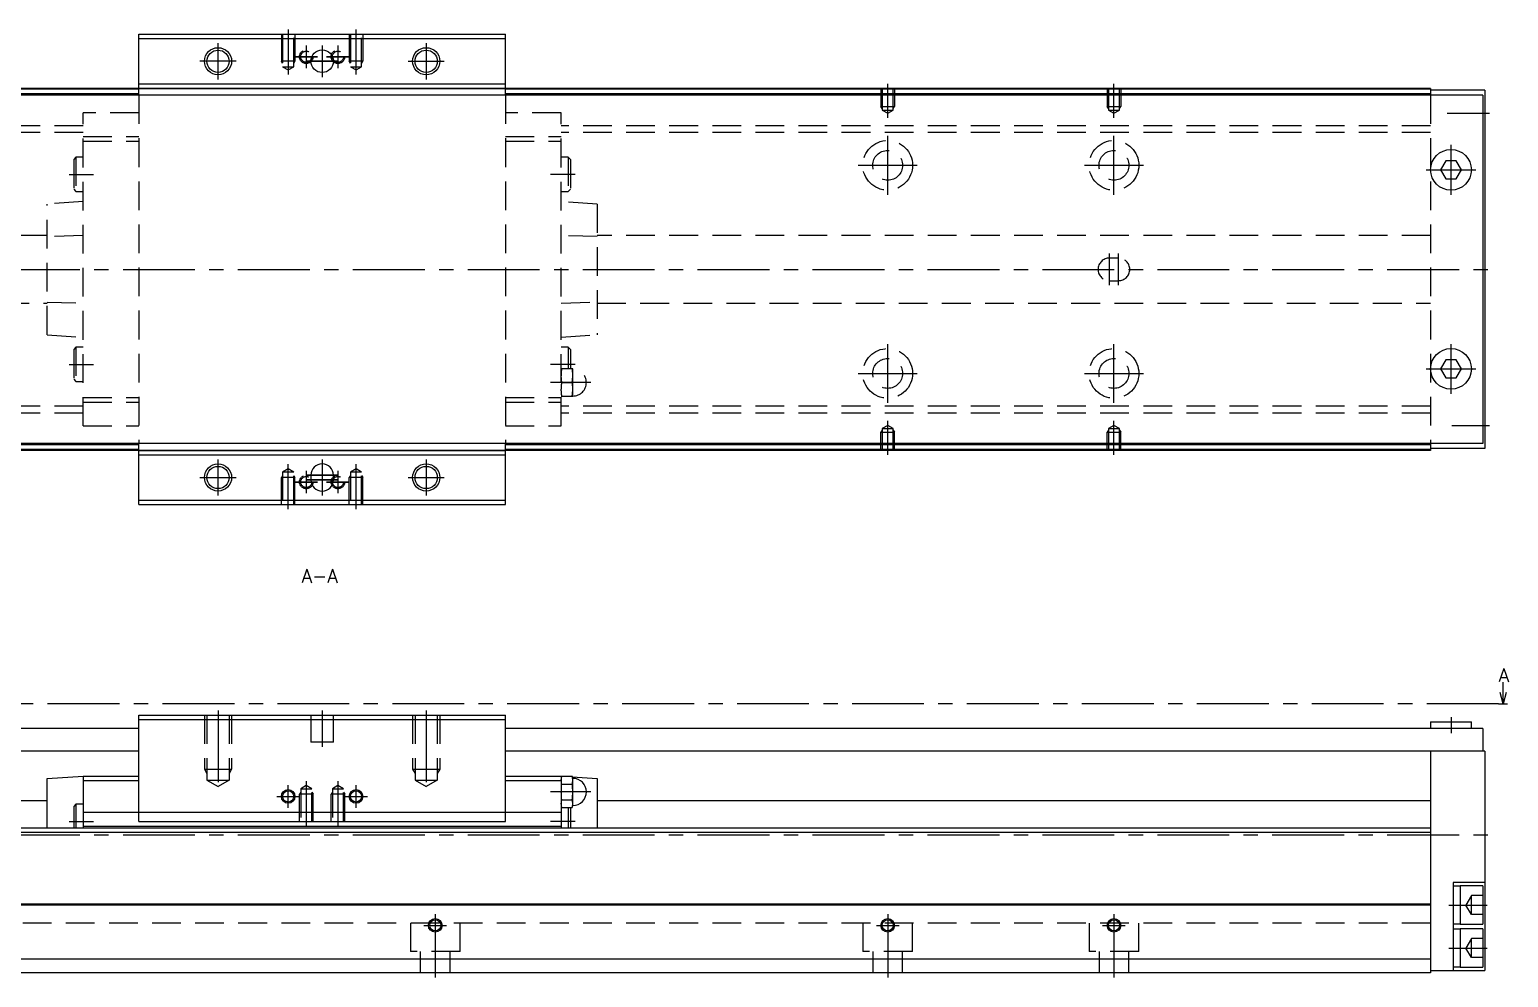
# Model space of a CAD drawing. Extents: x -2 to 886, y -8 to 353.
# Drawn here: x 559 to 885.9, y 9 to 218.5 of the extents above; entities that cross this region are included whole.
import ezdxf

# ---------------------------------------------------------------- set-up
doc = ezdxf.new("R2010")
doc.units = 0
doc.header["$LTSCALE"] = 0.5
doc.linetypes.add('CENTER', pattern=[50.8, 31.75, -6.35, 6.35, -6.35])
doc.linetypes.add('DASHED', pattern=[19.05, 12.7, -6.35])
for name, color, linetype in [('MSM_CENTER', 1, 'CENTER'), ('MSM_CONTINUOUS', 7, 'CONTINUOUS'), ('MSM_DASHED', 4, 'DASHED'), ('MSM_NARROW', 5, 'CONTINUOUS'), ('MSM_PART_NUMBER', 7, 'CONTINUOUS')]:
    doc.layers.add(name, color=color, linetype=linetype)
doc.styles.get("Standard").update_dxf_attribs({"font": 'txt.shx', "height": 3, "bigfont": 'bigfont.shx'})

msp = doc.modelspace()

# ---------------------------------------------------------------- linework, layer by layer
at = {"layer": 'MSM_CENTER'}
for p, q in [((616.17, 218.5), (616.17, 208.59)), ((631.17, 208.59), (631.17, 218.5)), ((600.67, 207.5), (600.67, 215.5)), ((622.67, 212.5), (617.67, 212.5)), ((617.67, 212.5), (622.67, 212.5)), ((620.17, 215), (620.17, 210)), ((623.67, 215), (623.67, 208)), ((629.67, 212.5), (624.67, 212.5)), ((624.67, 212.5), (629.67, 212.5)), ((627.17, 215), (627.17, 210)), ((646.67, 215.5), (646.67, 207.5)), ((604.67, 211.5), (596.67, 211.5)), ((627.17, 211.5), (620.17, 211.5)), ((620.17, 211.5), (627.17, 211.5)), ((642.67, 211.5), (650.67, 211.5)), ((748.67, 198.99), (748.67, 206.5)), ((798.67, 198.99), (798.67, 206.5)), ((872.34, 200), (881.67, 200)), ((748.67, 182), (748.67, 195)), ((798.67, 182), (798.67, 195)), ((873.17, 182), (873.17, 193)), ((567.77, 186.5), (573.17, 186.5)), ((679.57, 186.5), (674.17, 186.5)), ((742.17, 188.5), (755.17, 188.5)), ((792.17, 188.5), (805.17, 188.5)), ((867.67, 187.5), (878.67, 187.5)), ((797.67, 162), (797.67, 169)), ((799.67, 162), (799.67, 169)), ((325.67, 165.5), (882.67, 165.5)), ((748.67, 136), (748.67, 149)), ((798.67, 136), (798.67, 149)), ((873.17, 138), (873.17, 149)), ((567.77, 144.5), (573.17, 144.5)), ((679.57, 144.5), (674.17, 144.5)), ((742.17, 142.5), (755.17, 142.5)), ((792.17, 142.5), (805.17, 142.5)), ((867.67, 143.5), (878.67, 143.5)), ((683.07, 140.5), (674.17, 140.5)), ((748.67, 124.5), (748.67, 132.01)), ((798.67, 124.5), (798.67, 132.01)), ((873.34, 131), (881.67, 131)), ((600.67, 115.5), (600.67, 123.5)), ((616.17, 112.5), (616.17, 122.41)), ((620.17, 121), (620.17, 116)), ((623.67, 123.5), (623.67, 115.5)), ((627.17, 121), (627.17, 116)), ((631.17, 112.5), (631.17, 122.41)), ((646.67, 123.5), (646.67, 115.5)), ((596.67, 119.5), (604.67, 119.5)), ((622.67, 118.5), (617.67, 118.5)), ((617.67, 118.5), (622.67, 118.5)), ((627.17, 120), (620.17, 120)), ((620.17, 120), (627.17, 120)), ((627.17, 119), (620.17, 119)), ((620.17, 119), (627.17, 119)), ((629.67, 118.5), (624.67, 118.5)), ((624.67, 118.5), (629.67, 118.5)), ((642.67, 119.5), (650.67, 119.5)), ((883.67, 69.5), (320.67, 69.5)), ((600.67, 68), (600.67, 50.18)), ((623.67, 68), (623.67, 60)), ((646.67, 68), (646.67, 50.18)), ((873.17, 66.5), (873.17, 63)), ((620.17, 52.41), (620.17, 42.5)), ((627.17, 52.41), (627.17, 42.5)), ((616.17, 46.5), (616.17, 51.5)), ((631.17, 46.5), (631.17, 51.5)), ((683.07, 50), (674.17, 50)), ((613.67, 49), (618.67, 49)), ((628.67, 49), (633.67, 49)), ((567.77, 43.5), (573.17, 43.5)), ((679.57, 43.5), (674.17, 43.5)), ((325.67, 40.5), (882.67, 40.5)), ((648.67, 23), (648.67, 9)), ((748.67, 23), (748.67, 9)), ((798.67, 23), (798.67, 9)), ((872.67, 25), (881.17, 25)), ((646.17, 20.5), (651.17, 20.5)), ((746.17, 20.5), (751.17, 20.5)), ((796.17, 20.5), (801.17, 20.5)), ((872.67, 15.5), (881.17, 15.5))]:
    msp.add_line(p, q, dxfattribs=at)
at = {"layer": 'MSM_CONTINUOUS'}
for p, q in [((583.17, 204), (583.17, 217.5)), ((583.17, 217.5), (664.17, 217.5)), ((583.17, 216.5), (664.17, 216.5)), ((664.17, 204), (664.17, 217.5)), ((583.17, 206.5), (664.17, 206.5)), ((880.17, 204), (365.17, 204)), ((868.67, 205.5), (378.67, 205.5)), ((583.17, 205.3), (378.67, 205.3)), ((583.17, 204.3), (378.67, 204.3)), ((583.17, 205.5), (664.17, 205.5)), ((868.67, 205.3), (664.17, 205.3)), ((868.67, 204.3), (664.17, 204.3)), ((868.67, 205.5), (868.67, 204)), ((880.67, 205.1), (868.67, 205.1)), ((880.17, 204), (880.17, 127)), ((880.67, 205.1), (880.67, 125.9)), ((872.01, 189.5), (870.86, 187.5)), ((870.86, 187.5), (872.01, 185.5)), ((874.32, 189.5), (872.01, 189.5)), ((875.48, 187.5), (874.32, 189.5)), ((874.32, 185.5), (875.48, 187.5)), ((872.01, 185.5), (874.32, 185.5)), ((872.01, 145.5), (870.86, 143.5)), ((874.32, 145.5), (872.01, 145.5)), ((875.48, 143.5), (874.32, 145.5)), ((870.86, 143.5), (872.01, 141.5)), ((872.01, 141.5), (874.32, 141.5)), ((874.32, 141.5), (875.48, 143.5)), ((880.17, 127), (365.17, 127)), ((583.17, 126.7), (378.67, 126.7)), ((583.17, 125.7), (378.67, 125.7)), ((868.67, 125.5), (378.67, 125.5)), ((583.17, 113.5), (583.17, 127)), ((583.17, 125.5), (664.17, 125.5)), ((583.17, 124.5), (664.17, 124.5)), ((664.17, 113.5), (664.17, 127)), ((868.67, 126.7), (664.17, 126.7)), ((868.67, 125.7), (664.17, 125.7)), ((868.67, 127), (868.67, 125.5)), ((880.67, 125.9), (868.67, 125.9)), ((621.17, 120), (621.17, 119)), ((626.17, 119), (626.17, 120)), ((583.17, 114.5), (664.17, 114.5)), ((583.17, 113.5), (664.17, 113.5)), ((884.67, 69.5), (884, 72)), ((884.67, 69.5), (884.67, 74.23)), ((885.34, 72), (884.67, 69.5)), ((883.67, 69.5), (885.67, 69.5)), ((583.17, 67), (664.17, 67)), ((583.17, 43.5), (583.17, 67)), ((583.17, 66), (664.17, 66)), ((664.17, 43.5), (664.17, 67)), ((868.67, 65.5), (868.67, 64)), ((868.67, 65.5), (877.67, 65.5)), ((877.67, 64), (877.67, 65.5)), ((583.17, 64), (365.17, 64)), ((880.17, 64), (664.17, 64)), ((880.17, 64), (880.17, 59)), ((583.17, 59), (364.17, 59)), ((880.67, 59), (664.17, 59)), ((868.67, 59), (868.67, 10)), ((880.67, 59), (880.67, 10.5)), ((562.87, 53), (570.87, 53.5)), ((562.87, 42), (562.87, 53)), ((570.87, 53.5), (583.17, 53.5)), ((570.87, 53.5), (570.87, 42)), ((570.87, 52.5), (583.17, 52.5)), ((664.17, 53.5), (676.47, 53.5)), ((664.17, 52.5), (676.47, 52.5)), ((676.47, 53.5), (677.04, 53.46)), ((676.47, 53.5), (676.47, 42)), ((676.59, 53.46), (676.47, 53)), ((676.47, 52.41), (676.47, 52.6)), ((676.59, 53.46), (678.94, 53.46)), ((679.07, 53), (678.94, 53.46)), ((678.97, 53.34), (684.47, 53)), ((679.07, 47), (679.07, 53)), ((684.47, 53), (684.47, 42)), ((676.59, 51.73), (678.94, 51.73)), ((562.87, 48), (390.67, 48)), ((569.27, 47.3), (568.77, 46.8)), ((568.77, 46.8), (568.77, 42)), ((570.87, 47.3), (569.27, 47.3)), ((569.27, 47.3), (569.27, 42)), ((676.47, 47), (676.59, 46.54)), ((676.59, 48.27), (678.94, 48.27)), ((676.59, 46.54), (678.94, 46.54)), ((678.07, 46.54), (678.07, 42)), ((678.57, 46.54), (678.57, 42)), ((678.94, 46.54), (679.07, 47)), ((868.67, 48), (684.47, 48)), ((570.87, 45.5), (676.47, 45.5)), ((583.17, 43.5), (664.17, 43.5)), ((868.67, 42), (378.67, 42)), ((868.67, 41), (378.67, 41)), ((570.87, 42.4), (676.47, 42.4)), ((873.67, 30), (873.67, 10.5)), ((880.67, 30), (873.67, 30)), ((875.17, 29.15), (873.67, 29.15)), ((880.17, 29.25), (875.17, 29.25)), ((875.17, 29.25), (875.17, 20.75)), ((880.17, 29.25), (880.17, 20.75)), ((868.67, 25.2), (378.67, 25.2)), ((868.67, 25), (378.67, 25)), ((873.67, 20.85), (875.17, 20.85)), ((875.17, 19.65), (873.67, 19.65)), ((875.17, 20.75), (880.17, 20.75)), ((880.17, 19.75), (875.17, 19.75)), ((875.17, 19.75), (875.17, 11.25)), ((880.17, 19.75), (880.17, 11.25)), ((868.67, 13), (378.67, 13)), ((868.67, 10), (378.67, 10)), ((868.67, 10.5), (880.67, 10.5)), ((873.67, 11.35), (875.17, 11.35)), ((875.17, 11.25), (880.17, 11.25))]:
    msp.add_line(p, q, dxfattribs=at)
for centre, radius in [((600.67, 211.5), 2.46), ((623.67, 211.5), 2.5), ((646.67, 211.5), 2.46), ((873.17, 187.5), 4.5), ((873.17, 143.5), 4.5), ((600.67, 119.5), 2.46), ((646.67, 119.5), 2.46), ((616.17, 49), 1.23), ((631.17, 49), 1.23), ((648.67, 20.5), 1.23), ((748.67, 20.5), 1.23), ((798.67, 20.5), 1.23)]:
    msp.add_circle(centre, radius, dxfattribs=at)
for centre, radius, start, end in [((623.67, 120), 2.5, 0, 180), ((623.67, 119), 2.5, 180, 0), ((679.77, 52.57), 3.31, 164.2277, 179.4294), ((679.77, 52.63), 3.31, 180.5738, 195.7691), ((675.76, 52.56), 3.31, 0.5738, 15.7691), ((675.76, 52.63), 3.31, 344.2277, 359.4294), ((679.07, 50), 3, 270, 90), ((689.35, 49.95), 12.89, 172.0306, 179.7562), ((689.92, 50.1), 13.46, 180.407, 187.8062), ((666.17, 49.94), 12.89, 0.2452, 7.968), ((665.61, 50.1), 13.46, 352.1938, 359.593), ((679.77, 47.37), 3.31, 164.2277, 179.4294), ((679.77, 47.44), 3.31, 180.5738, 195.7691), ((675.76, 47.37), 3.31, 0.5738, 15.7691), ((675.76, 47.43), 3.31, 344.2277, 359.4294)]:
    msp.add_arc(centre, radius, start, end, dxfattribs=at)
at = {"layer": 'MSM_DASHED'}
for p, q in [((614.67, 217.5), (614.67, 211.5)), ((614.94, 217.5), (614.94, 210.3)), ((617.4, 210.3), (617.4, 217.5)), ((617.67, 217.5), (617.67, 211.5)), ((629.67, 217.5), (629.67, 211.5)), ((629.94, 217.5), (629.94, 210.3)), ((632.4, 210.3), (632.4, 217.5)), ((632.67, 217.5), (632.67, 211.5)), ((617.67, 211.5), (614.67, 211.5)), ((614.94, 211.03), (614.67, 211.5)), ((614.94, 210.3), (617.4, 210.3)), ((614.94, 210.3), (616.17, 209.59)), ((616.17, 209.59), (617.4, 210.3)), ((617.4, 211.03), (617.67, 211.5)), ((632.67, 211.5), (629.67, 211.5)), ((629.94, 211.03), (629.67, 211.5)), ((629.94, 210.3), (632.4, 210.3)), ((629.94, 210.3), (631.17, 209.59)), ((631.17, 209.59), (632.4, 210.3)), ((632.4, 211.03), (632.67, 211.5)), ((664.17, 205.5), (583.17, 205.5)), ((583.17, 204), (583.17, 127)), ((664.17, 204), (664.17, 127)), ((747.17, 205.5), (747.17, 201.5)), ((747.44, 205.5), (747.44, 200.7)), ((749.9, 200.7), (749.9, 205.5)), ((750.17, 205.5), (750.17, 201.5)), ((797.17, 205.5), (797.17, 201.5)), ((797.44, 205.5), (797.44, 200.7)), ((799.9, 200.7), (799.9, 205.5)), ((800.17, 205.5), (800.17, 201.5)), ((868.67, 204), (868.67, 127)), ((583.17, 200.1), (570.87, 200.1)), ((570.87, 130.9), (570.87, 200.1)), ((676.47, 200.1), (664.17, 200.1)), ((676.47, 130.9), (676.47, 200.1)), ((747.17, 201.5), (750.17, 201.5)), ((747.44, 201.03), (747.17, 201.5)), ((747.44, 200.7), (749.9, 200.7)), ((747.44, 200.7), (748.67, 199.99)), ((748.67, 199.99), (749.9, 200.7)), ((749.9, 201.03), (750.17, 201.5)), ((797.17, 201.5), (800.17, 201.5)), ((797.44, 201.03), (797.17, 201.5)), ((797.44, 200.7), (799.9, 200.7)), ((797.44, 200.7), (798.67, 199.99)), ((798.67, 199.99), (799.9, 200.7)), ((799.9, 201.03), (800.17, 201.5)), ((570.87, 197.25), (378.67, 197.25)), ((868.67, 197.25), (676.47, 197.25)), ((570.87, 195.75), (378.67, 195.75)), ((570.87, 194.85), (583.17, 194.85)), ((570.87, 193.85), (583.17, 193.85)), ((664.17, 194.85), (676.47, 194.85)), ((664.17, 193.85), (676.47, 193.85)), ((868.67, 195.75), (676.47, 195.75)), ((569.27, 190.3), (568.77, 189.8)), ((568.77, 189.8), (568.77, 183.2)), ((570.87, 190.3), (569.27, 190.3)), ((569.27, 190.3), (569.27, 182.7)), ((678.07, 190.3), (676.47, 190.3)), ((678.57, 189.8), (678.07, 190.3)), ((678.07, 190.3), (678.07, 182.7)), ((678.57, 189.8), (678.57, 183.2)), ((568.77, 183.2), (569.27, 182.7)), ((678.07, 182.7), (678.57, 183.2)), ((570.87, 180.5), (562.87, 179.94)), ((562.87, 151.06), (562.87, 179.94)), ((569.27, 182.7), (570.87, 182.7)), ((676.47, 182.7), (678.07, 182.7)), ((684.47, 179.94), (676.47, 180.5)), ((684.47, 179.94), (684.47, 151.06)), ((562.87, 173), (390.67, 173)), ((570.87, 172.98), (562.87, 172.73)), ((684.47, 172.73), (676.47, 172.98)), ((868.67, 173), (684.47, 173)), ((799.67, 168), (797.67, 168)), ((797.67, 163), (799.67, 163)), ((390.67, 158), (562.87, 158)), ((562.87, 158.27), (570.87, 158.02)), ((676.47, 158.02), (684.47, 158.27)), ((684.47, 158), (868.67, 158)), ((562.87, 151.06), (570.87, 150.5)), ((676.47, 150.5), (684.47, 151.06)), ((569.27, 148.3), (568.77, 147.8)), ((568.77, 147.8), (568.77, 141.2)), ((570.87, 148.3), (569.27, 148.3)), ((569.27, 148.3), (569.27, 140.7)), ((678.07, 148.3), (676.47, 148.3)), ((678.07, 148.3), (678.07, 143.5)), ((678.57, 147.8), (678.07, 148.3)), ((678.57, 147.8), (678.57, 143.5)), ((568.77, 141.2), (569.27, 140.7)), ((569.27, 140.7), (570.87, 140.7)), ((679.07, 143.5), (676.47, 143.5)), ((679.07, 137.5), (679.07, 143.5)), ((676.47, 137.5), (679.07, 137.5)), ((676.59, 140.5), (678.94, 140.5)), ((570.87, 135.25), (378.67, 135.25)), ((570.87, 137.15), (583.17, 137.15)), ((570.87, 136.15), (583.17, 136.15)), ((664.17, 137.15), (676.47, 137.15)), ((664.17, 136.15), (676.47, 136.15)), ((868.67, 135.25), (676.47, 135.25)), ((570.87, 133.75), (378.67, 133.75)), ((570.87, 130.9), (583.17, 130.9)), ((664.17, 130.9), (676.47, 130.9)), ((868.67, 133.75), (676.47, 133.75)), ((748.67, 131.01), (747.44, 130.3)), ((749.9, 130.3), (748.67, 131.01)), ((798.67, 131.01), (797.44, 130.3)), ((799.9, 130.3), (798.67, 131.01)), ((747.44, 129.97), (747.17, 129.5)), ((747.17, 129.5), (750.17, 129.5)), ((747.17, 125.5), (747.17, 129.5)), ((747.44, 130.3), (749.9, 130.3)), ((747.44, 130.3), (747.44, 125.5)), ((749.9, 125.5), (749.9, 130.3)), ((749.9, 129.97), (750.17, 129.5)), ((750.17, 125.5), (750.17, 129.5)), ((797.44, 129.97), (797.17, 129.5)), ((797.17, 129.5), (800.17, 129.5)), ((797.17, 125.5), (797.17, 129.5)), ((797.44, 130.3), (799.9, 130.3)), ((797.44, 130.3), (797.44, 125.5)), ((799.9, 125.5), (799.9, 130.3)), ((799.9, 129.97), (800.17, 129.5)), ((800.17, 125.5), (800.17, 129.5)), ((664.17, 125.5), (583.17, 125.5)), ((616.17, 121.41), (614.94, 120.7)), ((617.4, 120.7), (616.17, 121.41)), ((631.17, 121.41), (629.94, 120.7)), ((632.4, 120.7), (631.17, 121.41)), ((614.94, 119.97), (614.67, 119.5)), ((614.67, 113.5), (614.67, 119.5)), ((617.67, 119.5), (614.67, 119.5)), ((614.94, 120.7), (614.94, 113.5)), ((617.4, 120.7), (614.94, 120.7)), ((617.4, 113.5), (617.4, 120.7)), ((617.4, 119.97), (617.67, 119.5)), ((617.67, 113.5), (617.67, 119.5)), ((629.94, 119.97), (629.67, 119.5)), ((629.67, 113.5), (629.67, 119.5)), ((632.67, 119.5), (629.67, 119.5)), ((629.94, 120.7), (629.94, 113.5)), ((632.4, 120.7), (629.94, 120.7)), ((632.4, 113.5), (632.4, 120.7)), ((632.4, 119.97), (632.67, 119.5)), ((632.67, 113.5), (632.67, 119.5)), ((597.67, 67), (597.67, 55)), ((598.21, 67), (598.21, 52.6)), ((603.12, 67), (603.12, 52.6)), ((603.67, 67), (603.67, 55)), ((621.17, 67), (621.17, 61)), ((626.17, 61), (626.17, 67)), ((643.67, 67), (643.67, 55)), ((644.21, 67), (644.21, 52.6)), ((649.12, 67), (649.12, 52.6)), ((649.67, 67), (649.67, 55)), ((626.17, 61), (621.17, 61)), ((597.67, 55), (603.67, 55)), ((597.67, 55), (598.21, 54.06)), ((598.21, 52.6), (603.12, 52.6)), ((598.21, 52.6), (600.67, 51.18)), ((603.12, 52.6), (600.67, 51.18)), ((603.67, 55), (603.12, 54.06)), ((643.67, 55), (649.67, 55)), ((643.67, 55), (644.21, 54.06)), ((644.21, 52.6), (649.12, 52.6)), ((644.21, 52.6), (646.67, 51.18)), ((649.12, 52.6), (646.67, 51.18)), ((649.67, 55), (649.12, 54.06)), ((618.94, 49.97), (618.67, 49.5)), ((621.67, 49.5), (618.67, 49.5)), ((618.67, 43.5), (618.67, 49.5)), ((620.17, 51.41), (618.94, 50.7)), ((618.94, 50.7), (618.94, 43.5)), ((618.94, 50.7), (621.4, 50.7)), ((621.4, 50.7), (620.17, 51.41)), ((621.4, 43.5), (621.4, 50.7)), ((621.4, 49.97), (621.67, 49.5)), ((621.67, 43.5), (621.67, 49.5)), ((625.94, 49.97), (625.67, 49.5)), ((628.67, 49.5), (625.67, 49.5)), ((625.67, 43.5), (625.67, 49.5)), ((627.17, 51.41), (625.94, 50.7)), ((625.94, 50.7), (625.94, 43.5)), ((625.94, 50.7), (628.4, 50.7)), ((628.4, 50.7), (627.17, 51.41)), ((628.4, 43.5), (628.4, 50.7)), ((628.4, 49.97), (628.67, 49.5)), ((628.67, 43.5), (628.67, 49.5)), ((877.67, 27.12), (876.44, 25)), ((877.67, 22.88), (877.67, 27.12)), ((880.17, 27.12), (877.67, 27.12)), ((877.67, 22.88), (876.44, 25)), ((877.67, 25), (880.17, 25)), ((868.67, 21), (378.67, 21)), ((643.17, 21), (643.17, 14.7)), ((654.17, 14.7), (654.17, 21)), ((743.17, 21), (743.17, 14.7)), ((754.17, 14.7), (754.17, 21)), ((793.17, 21), (793.17, 14.7)), ((804.17, 14.7), (804.17, 21)), ((880.17, 22.88), (877.67, 22.88)), ((877.67, 17.62), (876.44, 15.5)), ((877.67, 13.38), (877.67, 17.62)), ((880.17, 17.62), (877.67, 17.62)), ((654.17, 14.7), (643.17, 14.7)), ((645.37, 14.7), (645.37, 10)), ((651.97, 10), (651.97, 14.7)), ((754.17, 14.7), (743.17, 14.7)), ((745.37, 14.7), (745.37, 10)), ((751.97, 10), (751.97, 14.7)), ((804.17, 14.7), (793.17, 14.7)), ((795.37, 14.7), (795.37, 10)), ((801.97, 10), (801.97, 14.7)), ((877.67, 13.38), (876.44, 15.5)), ((877.67, 15.5), (880.17, 15.5)), ((880.17, 13.38), (877.67, 13.38))]:
    msp.add_line(p, q, dxfattribs=at)
for centre, radius in [((620.17, 212.5), 1.5), ((620.17, 212.5), 1.23), ((627.17, 212.5), 1.5), ((627.17, 212.5), 1.23), ((748.67, 188.5), 5.5), ((798.67, 188.5), 5.5), ((748.67, 188.5), 3.3), ((798.67, 188.5), 3.3), ((748.67, 142.5), 5.5), ((798.67, 142.5), 5.5), ((748.67, 142.5), 3.3), ((798.67, 142.5), 3.3), ((620.17, 118.5), 1.5), ((620.17, 118.5), 1.23), ((627.17, 118.5), 1.5), ((627.17, 118.5), 1.23)]:
    msp.add_circle(centre, radius, dxfattribs=at)
for centre, radius, start, end in [((797.67, 165.5), 2.5, 90, 270), ((799.67, 165.5), 2.5, 270, 90), ((686.16, 141.95), 9.69, 170.8086, 179.713), ((686.16, 142.05), 9.7, 180.2886, 189.1898), ((669.37, 141.95), 9.7, 0.2886, 9.1898), ((669.37, 142.05), 9.69, 350.8086, 359.713), ((679.07, 140.5), 3, 270, 90), ((686.16, 138.95), 9.69, 170.8086, 179.713), ((686.16, 139.05), 9.7, 180.2886, 189.1898), ((669.37, 138.95), 9.7, 0.2886, 9.1898), ((669.37, 139.05), 9.69, 350.8086, 359.713)]:
    msp.add_arc(centre, radius, start, end, dxfattribs=at)
at = {"layer": 'MSM_NARROW'}
for centre, radius in [((600.67, 211.5), 3), ((646.67, 211.5), 3), ((600.67, 119.5), 3), ((646.67, 119.5), 3), ((616.17, 49), 1.5), ((631.17, 49), 1.5), ((648.67, 20.5), 1.5), ((748.67, 20.5), 1.5), ((798.67, 20.5), 1.5)]:
    msp.add_circle(centre, radius, dxfattribs=at)

# ---------------------------------------------------------------- texts
at = {"layer": 'MSM_PART_NUMBER'}
for s, p in [('A-A', (619.13, 96.24)), ('A', (883.67, 74.31))]:
    msp.add_text(s, height=3, dxfattribs=at).set_placement(p)

doc.saveas('drawing.dxf')
